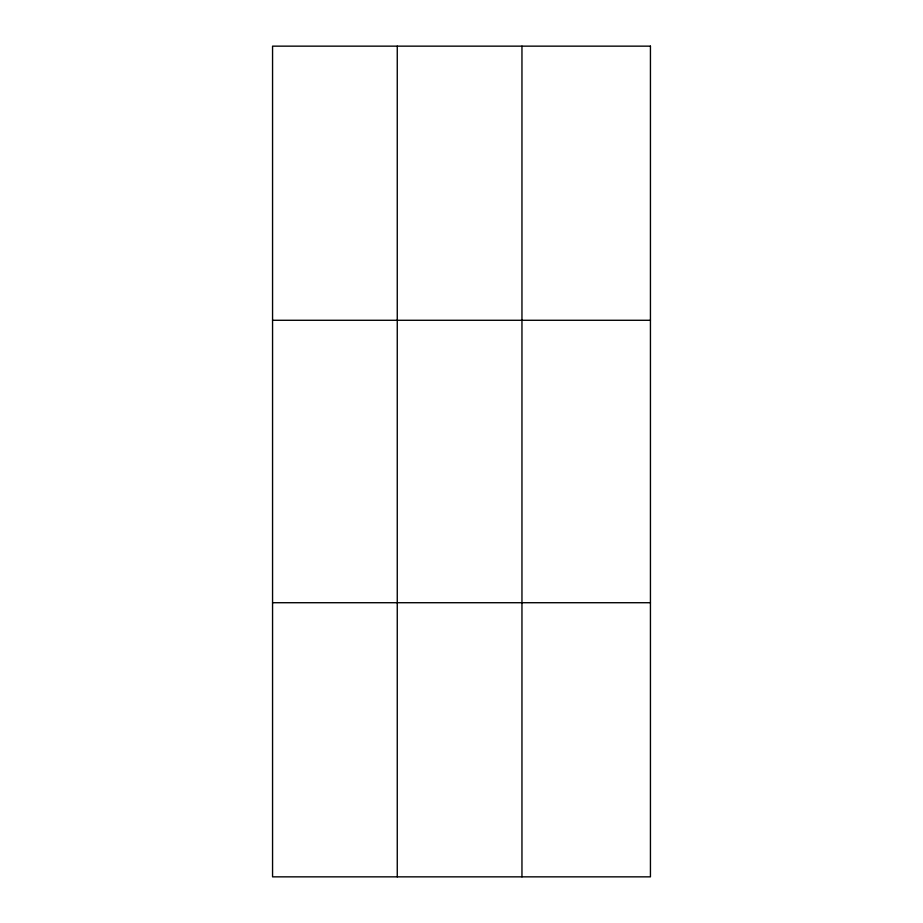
<?xml version="1.0" encoding="UTF-8"?>
<svg xmlns="http://www.w3.org/2000/svg" width="923" height="923" viewBox="0 0 923 923"><rect width="100%" height="100%" fill="white"/><g stroke="black" fill="none" stroke-linecap="round" stroke-linejoin="round"><path stroke-width="1.38" d="M397.259 46.15L397.259 876.85M521.957 46.15L521.957 876.85M272.562 320.281L650.438 320.281M272.562 602.719L650.438 602.719M650.438 46.15L650.438 876.85L272.562 876.85L272.562 46.15L650.438 46.15"/></g></svg>
